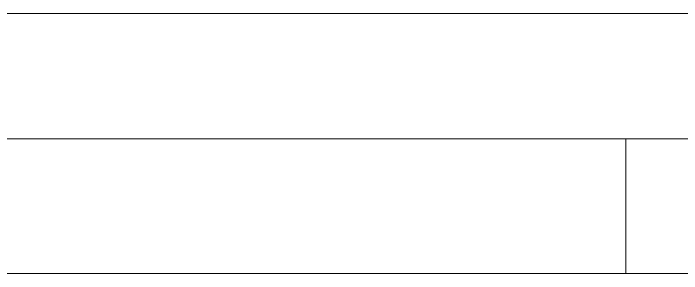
# Model space of a CAD drawing. Header units: metres. Extents: x -18.34 to -13.25, y -25.49 to -16.26.
# Drawn here: x -16.1636 to -15.6686, y -16.4541 to -16.2612 of the extents above; entities that cross this region are included whole.
import ezdxf

# ---------------------------------------------------------------- set-up
doc = ezdxf.new("R2010")
doc.units = ezdxf.units.M
doc.layers.add('_Em vista_', color=9, linetype='Continuous', lineweight=5)
doc.layers.add('Quadro estrutural', color=7, linetype='Continuous', lineweight=5)

# ---------------------------------------------------------------- blocks, each defined once
blk = doc.blocks.new('Tram - Tram-3151188-Pavimento 02 - Executivo')
at = {"layer": 'Quadro estrutural'}
for p, q in [((0, 0.05), (2.5, 0.05)), ((2.5, 0.05), (2.5, -0.05)), ((2.5, -0.05), (0, -0.05))]:
    blk.add_line(p, q, dxfattribs=at)

msp = doc.modelspace()

# ---------------------------------------------------------------- linework, layer by layer
at = {"layer": '_Em vista_'}
msp.add_line((-14.69, -16.26124), (-18.235, -16.26124), dxfattribs=at)

# ---------------------------------------------------------------- block references
at = {"layer": 'Quadro estrutural'}
for p in [(-18.21, -16.4041), (-16.59, -16.4041)]:
    msp.add_blockref('Tram - Tram-3151188-Pavimento 02 - Executivo', p, dxfattribs=at)

doc.saveas('drawing.dxf')
